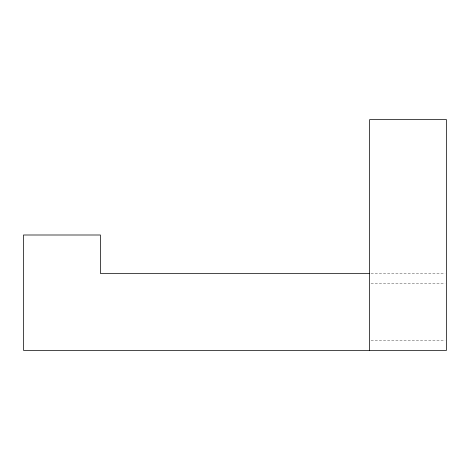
<?xml version="1.0" encoding="UTF-8"?>
<svg xmlns="http://www.w3.org/2000/svg" width="470" height="470" viewBox="0 0 470 470"><rect width="100%" height="100%" fill="white"/><g stroke="black" fill="none" stroke-linecap="round" stroke-linejoin="round"><path stroke-width="0.35" stroke-dasharray="2.35 1.76" d="M371.053 273.452L445.037 273.452M371.053 283.228L445.037 283.228M371.053 340.591L445.037 340.591"/><path stroke-width="0.7" d="M369.59 273.452L100.41 273.452L100.41 235L23.5 235L23.5 350.362L446.5 350.362L446.5 119.638L369.59 119.638L369.59 350.362"/></g></svg>
